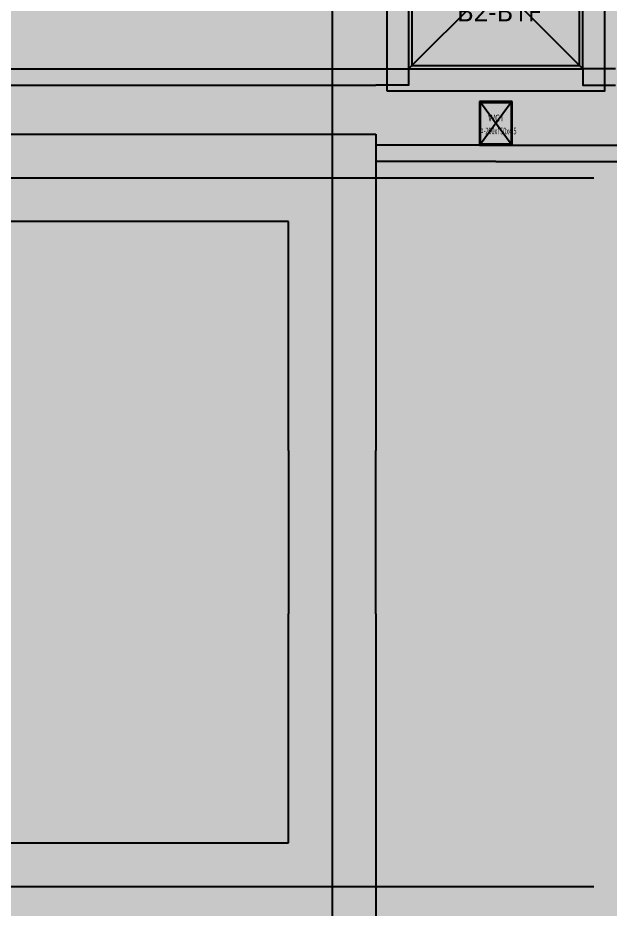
# Model space of a CAD drawing. Header units: millimetres. Extents: x -27408 to 60590, y 623 to 42257.
# Drawn here: x 59277.5 to 59330.7, y 17621 to 17701 of the extents above; entities that cross this region are included whole.
import ezdxf
from ezdxf.enums import TextEntityAlignment as Align

# ---------------------------------------------------------------- set-up
doc = ezdxf.new("R2010")
doc.units = ezdxf.units.MM
doc.header["$LTSCALE"] = 100
doc.header["$MEASUREMENT"] = 0
doc.header["$PDSIZE"] = -10
doc.layers.get('0').update_dxf_attribs({"linetype": 'CONTINUOUS'})
doc.layers.get('Defpoints').update_dxf_attribs({"color": 171, "linetype": 'CONTINUOUS'})
doc.layers.add('#프레임 라인', color=189, linetype='CONTINUOUS', plot=False)
for name, color, linetype in [('254', 254, 'CONTINUOUS'), ('ELE9', 9, 'CONTINUOUS'), ('FIN(패널-T75 글라스울)', 6, 'CONTINUOUS'), ('h COLUMN', 252, 'CONTINUOUS'), ('WC', 2, 'CONTINUOUS')]:
    doc.layers.add(name, color=color, linetype=linetype)
doc.styles.add('TE', font='malgun_0.ttf')

# ---------------------------------------------------------------- blocks, each defined once
blk = doc.blocks.new('*U241')
at = {"color": 0, "linetype": 'ByBlock'}
for p, q in [((100, 75), (-100, 75)), ((-100, 75), (-100, -75)), ((-95.5, 70.5), (95.5, 70.5)), ((-95.5, -70.5), (-95.5, 70.5)), ((95.5, 70.5), (95.5, -70.5)), ((100, -75), (100, 75)), ((-100, -75), (100, -75)), ((95.5, -70.5), (-95.5, -70.5))]:
    blk.add_line(p, q, dxfattribs=at)
at = {"layer": 'Defpoints'}
blk.add_point((0, 0), dxfattribs=at)
blk = doc.blocks.new('WC1')
at = {"layer": 'h COLUMN', "ltscale": 0.1}
for p, q in [((70.5, -95.5), (-70.5, 95.5)), ((70.5, 95.5), (-70.5, -95.5))]:
    blk.add_line(p, q, dxfattribs=at)
at = {"layer": 'h COLUMN', "ltscale": 0.1, "rotation": 90}
blk.add_blockref('*U241', (0, 0), dxfattribs=at)
at = {"layer": 'Defpoints', "style": 'TE'}
for s, width, p in [('WC1', 0.8, (-34.4, 24.8)), ('ㅁ-200x150x4.5', 0.5, (-74.3, -34.8))]:
    blk.add_text(s, height=30, dxfattribs=dict(at, width=width)).set_placement(p, align=Align.MIDDLE_LEFT)
blk = doc.blocks.new('지하2층 WC1 2 배치')
at = {"layer": 'WC'}
blk.add_blockref('WC1', (192700, -77700), dxfattribs=at)
blk = doc.blocks.new('C1-B2-B1')
at = {"layer": '#프레임 라인', "ltscale": 0.1}
blk.add_lwpolyline([(-500, -500), (500, -500), (500, 500), (-500, 500)], close=True, dxfattribs=at)
for points in [[(-400, -400), (400, -400), (400, 400), (-400, 400)], [(-385, -385), (385, -385), (385, 385), (-385, 385)]]:
    blk.add_lwpolyline(points, close=True)
at = {"layer": 'Defpoints', "ltscale": 10000}
for p, q in [((-400, -400), (400, 400)), ((400, -400), (-400, 400))]:
    blk.add_line(p, q, dxfattribs=at)
at = {"layer": 'Defpoints', "style": 'TE'}
for s, p in [('C1', (8.5, 101.5)), ('800x800x15', (-0.1, -35.1)), ('B2-B1F', (15, -182.3))]:
    blk.add_text(s, height=90, dxfattribs=at).set_placement(p, align=Align.CENTER)
blk = doc.blocks.new('A$Ca9da7916')
at = {"layer": 'FIN(패널-T75 글라스울)'}
for p, q in [((227, 0), (227, 950)), ((302, 0), (302, 875))]:
    blk.add_line(p, q, dxfattribs=at)
blk = doc.blocks.new('B2FF')
at = {"layer": 'ELE9', "color": 253, "ltscale": 0.1}
for p, q in [((37317174.7, 566196.3), (37317174.7, 554746.3)), ((37314124.7, 565496.3), (37317374.7, 565496.3)), ((37314124.7, 565421.3), (37317374.7, 565421.3)), ((37317924.7, 565146.3), (37317374.7, 565146.3)), ((37317924.7, 565071.3), (37317374.7, 565071.3)), ((37312774.7, 564996.3), (37318374.7, 564996.3)), ((37316974.7, 564796.3), (37314174.7, 564796.3)), ((37316974.7, 563746.3), (37316974.7, 564796.3)), ((37316974.7, 561946.3), (37316974.7, 562996.3)), ((37312774.7, 561746.3), (37318374.7, 561746.3))]:
    blk.add_line(p, q, dxfattribs=at)
for points in [[(37317374.7, 565496.3), (37317524.7, 565496.3), (37317524.7, 565421.3), (37317374.7, 565421.3)], [(37318474.7, 565496.3), (37318324.7, 565496.3), (37318324.7, 565421.3), (37318474.7, 565421.3)], [(37313774.7, 563746.3), (37313774.7, 565196.3), (37317374.7, 565196.3)], [(37317374.7, 565196.3), (37317374.7, 563746.3)], [(37316974.7, 563746.3), (37316974.7, 562996.3)], [(37317374.7, 562996.3), (37317374.7, 563746.3)], [(37317374.7, 562996.3), (37317374.7, 555746.3), (37316774.7, 555746.3)], [(37314174.7, 561946.3), (37316974.7, 561946.3)]]:
    blk.add_lwpolyline(points, dxfattribs=at)
blk.add_blockref('C1-B2-B1', (37317924.7, 565896.3), dxfattribs=at)
at = {"layer": 'ELE9', "color": 253, "ltscale": 0.1, "xscale": -1, "rotation": 270}
blk.add_blockref('A$Ca9da7916', (37317924.7, 564844.3), dxfattribs=at)
at = {"layer": 'ELE9', "color": 253}
blk.add_blockref('지하2층 WC1 2 배치', (37125224.7, 642946.3), dxfattribs=at)

msp = doc.modelspace()

# ---------------------------------------------------------------- hatches: boundary and pattern name
at = {"layer": '254', "ltscale": 10000}
h = msp.add_hatch(color=256, dxfattribs=at)
h.dxf.hatch_style = 1
edge = h.paths.add_edge_path()
edge.add_arc((59210.946, 17426.068), 50, 180, 270)
edge.add_line((59210.946, 17376.068), (59339.62, 17376.068))
edge.add_arc((59339.62, 17426.068), 50, 270, 360)
edge.add_line((59389.62, 17426.068), (59389.62, 17739.861))
edge.add_arc((59339.62, 17739.861), 50, 0, 90)
edge.add_line((59339.62, 17789.861), (59210.946, 17789.861))
edge.add_arc((59210.946, 17739.861), 50, 90, 180)
edge.add_line((59160.946, 17739.861), (59160.946, 17426.068))

# ---------------------------------------------------------------- next in the draw order: block references
at = {"xscale": 0.01956471256889679, "yscale": 0.01956471256889679, "zscale": 0.01956471256889679}
msp.add_blockref('B2FF', (-670794.073, 6632.608), dxfattribs=at)

doc.saveas('drawing.dxf')
